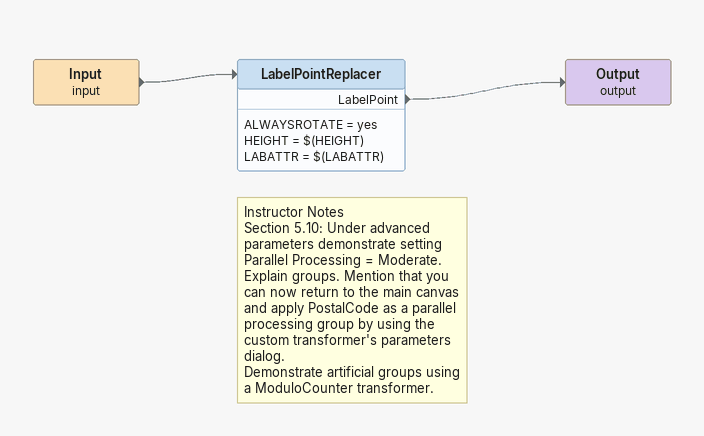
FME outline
Input (input)
    -> LabelPointReplacer
Note: Instructor Notes / Section 5.10: Under advanced parameters demonstrate setting Parallel Processing = Moderate. / Explain groups. Mention that you can now return to the main canvas and apply PostalCode as a parallel processing group by using the custom transformer's parameters dialog. / Demonstrate artificial groups using a ModuloCounter transformer.
LabelPointReplacer
    ALWAYSROTATE = yes
    HEIGHT = $(HEIGHT)
    LABATTR = $(LABATTR)
    LabelPoint -> Output (output)
Output (output)
